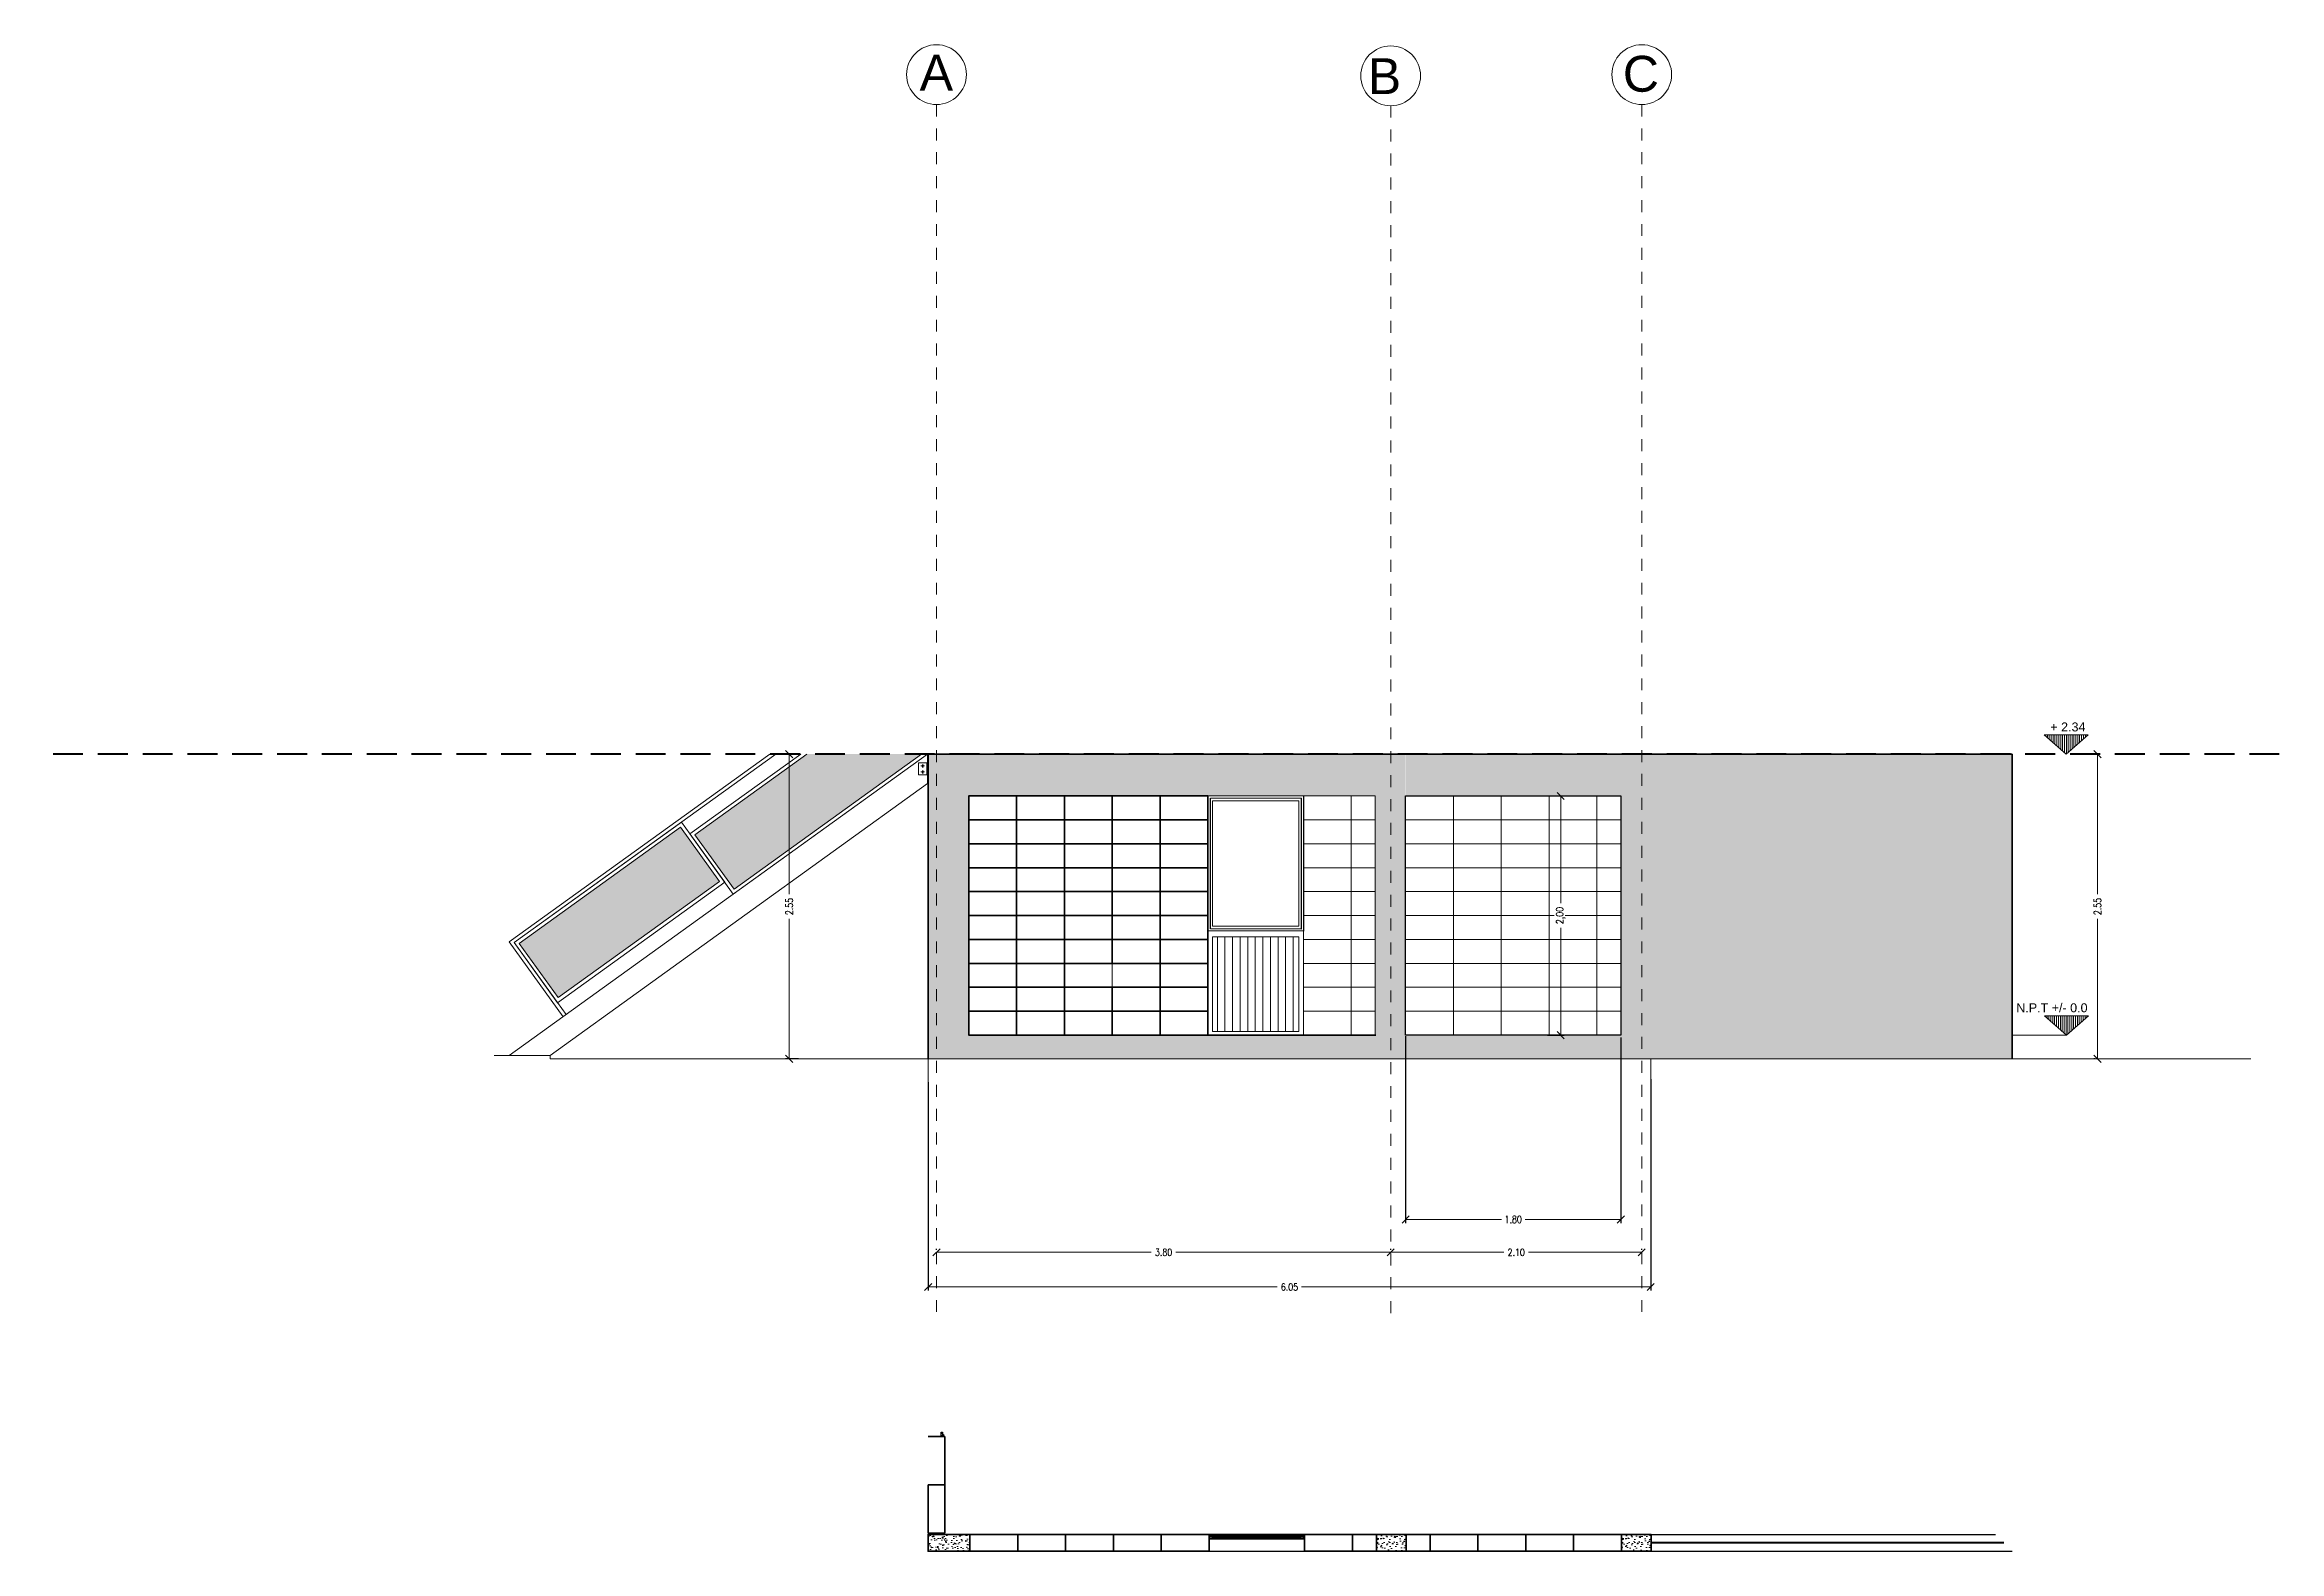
# Model space of a CAD drawing. Header units: inches. Extents: x 15 to 6535, y 214 to 4594.
# Drawn here: x 260.19 to 278.88, y 248.32 to 260.92 of the extents above; entities that cross this region are included whole.
import ezdxf

# ---------------------------------------------------------------- set-up
doc = ezdxf.new("R2010")
doc.units = ezdxf.units.IN
doc.header["$MEASUREMENT"] = 0
doc.linetypes.add('CENTER', pattern=[2, 1.25, -0.25, 0.25, -0.25])
doc.linetypes.add('HIDDEN', pattern=[0.375, 0.25, -0.125])
for name, color, linetype, lineweight in [('$0$A-GLAZ-FULL', 4, 'Continuous', 18), ('$1$A-FLOR-FTPT', 6, 'Continuous', 70), ('$1$A-FLOR-PATT', 8, 'Continuous', 18), ('$1$A-GLAZ-FULL', 4, 'Continuous', 25), ('$1$A-WALL-FULL', 7, 'Continuous', 35), ('A-ANNO-DIMS', 3, 'Continuous', 18), ('A-ANNO-SYMB', 3, 'Continuous', 18), ('A-ANNO-TEXT', 3, 'Continuous', 18), ('A-ELEV-MBE1', 7, 'Continuous', 13), ('A-ELEV-PATT', 8, 'Continuous', 13), ('A-SECT-MCUT', 7, 'Continuous', 35), ('A-SECT-PATT', 8, 'Continuous', 18), ('A-WALL-FULL', 7, 'Continuous', 35)]:
    doc.layers.add(name, color=color, linetype=linetype, lineweight=lineweight)
for name, color, linetype in [('$1$Layer1', 7, 'Continuous'), ('Layer1', 7, 'Continuous'), ('linee sezioni frecce', 5, 'Continuous')]:
    doc.layers.add(name, color=color, linetype=linetype)
doc.styles.add('E-ARIAL', font='Arial.ttf')
doc.styles.add('E-ROMANS', font='romans.shx', dxfattribs={"width": 0.8})
doc.dimstyles.new('E-0050_TICK_12', dxfattribs={"dimscale": 0.001, "dimtxt": 60, "dimasz": 60, "dimexe": 30, "dimexo": 20, "dimgap": 30, "dimtad": 0, "dimzin": 0, "dimdsep": 46, "dimtxsty": 'E-ROMANS', "dimblk": 'OBLIQUE', "dimcen": 30, "dimclrd": 256, "dimclre": 256, "dimclrt": 256, "dimadec": 0, "dimazin": 0, "dimtfac": 1, "dimtmove": 1, "dimatfit": 3, "dimldrblk": 'OPEN90', "dimfxl": 1, "dimtfill": 1, "dimtolj": 1, "dimtzin": 0, "dimlwd": -1, "dimarcsym": 0})

# ---------------------------------------------------------------- blocks, each defined once
blk = doc.blocks.new('_Oblique')
at = {"color": 0, "linetype": 'ByBlock', "lineweight": -2}
blk.add_line((-0.5, -0.5), (0.5, 0.5), dxfattribs=at)
blk = doc.blocks.new('*D17')
at = {"layer": 'A-ANNO-DIMS', "lineweight": -2, "transparency": 16777216}
for p, q in [((271.447, 250.842), (271.447, 250.852)), ((273.547, 250.842), (273.547, 250.852))]:
    blk.add_line(p, q, dxfattribs=at)
at = {"layer": 'A-ANNO-DIMS', "transparency": 16777216}
for p, q in [((271.447, 250.822), (272.394, 250.822)), ((273.547, 250.822), (272.6, 250.822))]:
    blk.add_line(p, q, dxfattribs=at)
at = {"layer": 'A-ANNO-DIMS', "transparency": 16777216, "xscale": 0.06, "yscale": 0.06, "zscale": 0.06, "rotation": 180}
blk.add_blockref('_Oblique', (271.447, 250.822), dxfattribs=at)
at = {"layer": 'A-ANNO-DIMS', "transparency": 16777216, "xscale": 0.06, "yscale": 0.06, "zscale": 0.06}
blk.add_blockref('_Oblique', (273.547, 250.822), dxfattribs=at)
at = {"layer": 'A-ANNO-DIMS', "transparency": 16777216, "insert": (272.497, 250.822), "char_height": 0.06, "attachment_point": 5, "style": 'E-ROMANS', "bg_fill": 3, "box_fill_scale": 1.25, "bg_fill_color": 256, "bg_fill_true_color": 13158600, "bg_fill_transparency": 0}
blk.add_mtext('\\A1;2.10', dxfattribs=at)
blk = doc.blocks.new('_Open90')
at = {"color": 0, "linetype": 'ByBlock', "lineweight": -2}
for p, q in [((0, 0), (-1, 0)), ((-0.5, 0.5), (0, 0)), ((0, 0), (-0.5, -0.5))]:
    blk.add_line(p, q, dxfattribs=at)
blk = doc.blocks.new('*D18')
at = {"layer": 'A-ANNO-DIMS', "lineweight": -2, "transparency": 16777216}
for p, q in [((267.647, 250.842), (267.647, 250.852)), ((271.447, 250.842), (271.447, 250.852))]:
    blk.add_line(p, q, dxfattribs=at)
at = {"layer": 'A-ANNO-DIMS', "transparency": 16777216}
for p, q in [((267.647, 250.822), (269.444, 250.822)), ((271.447, 250.822), (269.65, 250.822))]:
    blk.add_line(p, q, dxfattribs=at)
at = {"layer": 'A-ANNO-DIMS', "transparency": 16777216, "xscale": 0.06, "yscale": 0.06, "zscale": 0.06, "rotation": 180}
blk.add_blockref('_Oblique', (267.647, 250.822), dxfattribs=at)
at = {"layer": 'A-ANNO-DIMS', "transparency": 16777216, "xscale": 0.06, "yscale": 0.06, "zscale": 0.06}
blk.add_blockref('_Oblique', (271.447, 250.822), dxfattribs=at)
at = {"layer": 'A-ANNO-DIMS', "transparency": 16777216, "insert": (269.547, 250.822), "char_height": 0.06, "attachment_point": 5, "style": 'E-ROMANS', "bg_fill": 3, "box_fill_scale": 1.25, "bg_fill_color": 256, "bg_fill_true_color": 13158600, "bg_fill_transparency": 0}
blk.add_mtext('\\A1;3.80', dxfattribs=at)
blk = doc.blocks.new('*D19')
at = {"layer": 'A-ANNO-DIMS', "lineweight": -2, "transparency": 16777216}
for p, q in [((271.572, 252.629), (271.572, 251.067)), ((273.372, 252.619), (273.372, 251.067))]:
    blk.add_line(p, q, dxfattribs=at)
at = {"layer": 'A-ANNO-DIMS', "transparency": 16777216}
for p, q in [((271.572, 251.097), (272.373, 251.097)), ((273.372, 251.097), (272.572, 251.097))]:
    blk.add_line(p, q, dxfattribs=at)
at = {"layer": 'A-ANNO-DIMS', "transparency": 16777216, "xscale": 0.06, "yscale": 0.06, "zscale": 0.06, "rotation": 180}
blk.add_blockref('_Oblique', (271.572, 251.097), dxfattribs=at)
at = {"layer": 'A-ANNO-DIMS', "transparency": 16777216, "xscale": 0.06, "yscale": 0.06, "zscale": 0.06}
blk.add_blockref('_Oblique', (273.372, 251.097), dxfattribs=at)
at = {"layer": 'A-ANNO-DIMS', "transparency": 16777216, "insert": (272.472, 251.097), "char_height": 0.06, "attachment_point": 5, "style": 'E-ROMANS', "bg_fill": 3, "box_fill_scale": 1.25, "bg_fill_color": 256, "bg_fill_true_color": 13158600, "bg_fill_transparency": 0}
blk.add_mtext('\\A1;1.80', dxfattribs=at)
blk = doc.blocks.new('*D20')
at = {"layer": 'A-ANNO-DIMS', "lineweight": -2, "transparency": 16777216}
for p, q in [((267.577, 252.245), (267.577, 250.502)), ((273.622, 252.27), (273.622, 250.502))]:
    blk.add_line(p, q, dxfattribs=at)
at = {"layer": 'A-ANNO-DIMS', "transparency": 16777216}
for p, q in [((267.577, 250.532), (270.498, 250.532)), ((273.622, 250.532), (270.702, 250.532))]:
    blk.add_line(p, q, dxfattribs=at)
at = {"layer": 'A-ANNO-DIMS', "transparency": 16777216, "xscale": 0.06, "yscale": 0.06, "zscale": 0.06, "rotation": 180}
blk.add_blockref('_Oblique', (267.577, 250.532), dxfattribs=at)
at = {"layer": 'A-ANNO-DIMS', "transparency": 16777216, "xscale": 0.06, "yscale": 0.06, "zscale": 0.06}
blk.add_blockref('_Oblique', (273.622, 250.532), dxfattribs=at)
at = {"layer": 'A-ANNO-DIMS', "transparency": 16777216, "insert": (270.6, 250.532), "char_height": 0.06, "attachment_point": 5, "style": 'E-ROMANS', "bg_fill": 3, "box_fill_scale": 1.25, "bg_fill_color": 256, "bg_fill_true_color": 13158600, "bg_fill_transparency": 0}
blk.add_mtext('\\A1;6.05', dxfattribs=at)
blk = doc.blocks.new('*D21')
at = {"layer": 'A-ANNO-DIMS', "lineweight": -2, "transparency": 16777216}
for p, q in [((266.492, 254.989), (266.385, 254.989)), ((266.492, 252.44), (266.385, 252.44))]:
    blk.add_line(p, q, dxfattribs=at)
at = {"layer": 'A-ANNO-DIMS', "transparency": 16777216}
for p, q in [((266.415, 254.989), (266.415, 253.817)), ((266.415, 252.44), (266.415, 253.611))]:
    blk.add_line(p, q, dxfattribs=at)
at = {"layer": 'A-ANNO-DIMS', "transparency": 16777216, "xscale": 0.06, "yscale": 0.06, "zscale": 0.06}
for p, rotation in [((266.415, 254.989), 90), ((266.415, 252.44), 270)]:
    blk.add_blockref('_Oblique', p, dxfattribs=dict(at, rotation=rotation))
at = {"layer": 'A-ANNO-DIMS', "transparency": 16777216, "insert": (266.415, 253.714), "char_height": 0.06, "attachment_point": 5, "rotation": 90, "style": 'E-ROMANS', "bg_fill": 3, "box_fill_scale": 1.25, "bg_fill_color": 256, "bg_fill_true_color": 13158600, "bg_fill_transparency": 0}
blk.add_mtext('\\A1;2.55', dxfattribs=at)
blk = doc.blocks.new('*D22')
at = {"layer": 'A-ANNO-DIMS', "lineweight": -2, "transparency": 16777216}
for p, q in [((277.34, 254.989), (277.33, 254.989)), ((277.34, 252.44), (277.33, 252.44))]:
    blk.add_line(p, q, dxfattribs=at)
at = {"layer": 'A-ANNO-DIMS', "transparency": 16777216}
for p, q in [((277.36, 254.989), (277.36, 253.817)), ((277.36, 252.44), (277.36, 253.611))]:
    blk.add_line(p, q, dxfattribs=at)
at = {"layer": 'A-ANNO-DIMS', "transparency": 16777216, "xscale": 0.06, "yscale": 0.06, "zscale": 0.06}
for p, rotation in [((277.36, 254.989), 90), ((277.36, 252.44), 270)]:
    blk.add_blockref('_Oblique', p, dxfattribs=dict(at, rotation=rotation))
at = {"layer": 'A-ANNO-DIMS', "transparency": 16777216, "insert": (277.36, 253.714), "char_height": 0.06, "attachment_point": 5, "rotation": 90, "style": 'E-ROMANS', "bg_fill": 3, "box_fill_scale": 1.25, "bg_fill_color": 256, "bg_fill_true_color": 13158600, "bg_fill_transparency": 0}
blk.add_mtext('\\A1;2.55', dxfattribs=at)
blk = doc.blocks.new('*D23')
at = {"layer": 'A-ANNO-DIMS', "lineweight": -2, "transparency": 16777216}
for p, q in [((272.759, 254.639), (272.899, 254.639)), ((272.759, 252.639), (272.899, 252.639))]:
    blk.add_line(p, q, dxfattribs=at)
at = {"layer": 'A-ANNO-DIMS', "transparency": 16777216}
for p, q in [((272.869, 254.639), (272.869, 253.742)), ((272.869, 252.639), (272.869, 253.536))]:
    blk.add_line(p, q, dxfattribs=at)
at = {"layer": 'A-ANNO-DIMS', "transparency": 16777216, "xscale": 0.06, "yscale": 0.06, "zscale": 0.06}
for p, rotation in [((272.869, 254.639), 90), ((272.869, 252.639), 270)]:
    blk.add_blockref('_Oblique', p, dxfattribs=dict(at, rotation=rotation))
at = {"layer": 'A-ANNO-DIMS', "transparency": 16777216, "insert": (272.869, 253.639), "char_height": 0.06, "attachment_point": 5, "rotation": 90, "style": 'E-ROMANS', "bg_fill": 3, "box_fill_scale": 1.25, "bg_fill_color": 256, "bg_fill_true_color": 13158600, "bg_fill_transparency": 0}
blk.add_mtext('\\A1;2,00', dxfattribs=at)

msp = doc.modelspace()

# ---------------------------------------------------------------- hatches: boundary and pattern name
at = {"layer": '$1$A-FLOR-PATT'}
for points in [[(267.681, 249.299), (267.683, 249.299), (267.683, 249.284), (267.704, 249.284), (267.704, 249.299), (267.707, 249.299), (267.707, 249.282), (267.681, 249.282)], [(269.944, 248.452), (269.944, 248.449), (269.929, 248.449), (269.929, 248.428), (269.944, 248.428), (269.944, 248.426), (269.927, 248.426), (269.927, 248.452)], [(270.71, 248.452), (270.71, 248.449), (270.724, 248.449), (270.724, 248.428), (270.71, 248.428), (270.71, 248.426), (270.727, 248.426), (270.727, 248.452)]]:
    msp.add_hatch(color=256, dxfattribs=at).paths.add_polyline_path(points)
h = msp.add_hatch(dxfattribs=at)
h.set_pattern_fill('AR-CONC', color=256, scale=0.0005, angle=-90, style=0)
h.set_pattern_definition([(320, (354.72785, 215.04738), (-0.00796954, -0.091092334), [0.009525, -0.104775]), (265, (354.72785, 215.04738), (0.09552832, 0.01762141), [0.00762, -0.08382]), (10.451, (354.72719, 215.03979), (0.08755834, -0.07347125), [0.008095, -0.089045]), (316.1842, (354.75325, 215.04738), (-0.02102116, -0.13553952), [0.0142875, -0.1571625]), (6.6356, (354.7515, 215.03608), (0.12371278, -0.11870212), [0.0121425, -0.1335675]), (261.184, (354.75325, 215.04738), (0.12371256, -0.1187023), [0.01143, -0.12573]), (291, (354.7469, 215.03468), (-0.05113276, -0.07580744), [0.009525, -0.104775]), (236, (354.7469, 215.03468), (0.09209398, -0.03090101), [0.00762, -0.08382]), (341.4514, (354.74264, 215.02836), (0.04096143, -0.106708245), [0.008095, -0.089045]), (307.5, (354.72785, 215.047378), (0.04227752, -0.001544302), [0, -0.082804, 0, -0.08509, 0, -0.0841375]), (277.5, (354.72785, 215.047378), (0.050090287, -0.033409831), [0, -0.048514, 0, -0.080899, 0, -0.0320675]), (237.5, (354.72785, 215.0757), (-0.002864372, -0.067795298), [0, -0.03175, 0, -0.09906, 0, -0.131445]), (227.5, (354.72785, 215.0884), (0.012713246, -0.07406459), [0, -0.041275, 0, -0.065786, 0, -0.093345])])
h.paths.add_polyline_path([(267.577, 248.462), (267.577, 248.322), (267.927, 248.322), (267.927, 248.462)])
h = msp.add_hatch(dxfattribs=at)
h.set_pattern_fill('AR-CONC', color=256, scale=0.0005, angle=-90, style=0)
h.set_pattern_definition([(320, (354.72785, 230.05148), (-0.00796954, -0.091092334), [0.009525, -0.104775]), (265, (354.72785, 230.05148), (0.09552832, 0.01762141), [0.00762, -0.08382]), (10.451, (354.72719, 230.04389), (0.08755834, -0.07347125), [0.008095, -0.089045]), (316.1842, (354.75325, 230.05148), (-0.02102116, -0.13553952), [0.0142875, -0.1571625]), (6.6356, (354.7515, 230.04019), (0.12371278, -0.11870212), [0.0121425, -0.1335675]), (261.184, (354.75325, 230.05148), (0.12371256, -0.1187023), [0.01143, -0.12573]), (291, (354.7469, 230.03878), (-0.05113276, -0.07580744), [0.009525, -0.104775]), (236, (354.7469, 230.03878), (0.09209398, -0.03090101), [0.00762, -0.08382]), (341.4514, (354.74264, 230.032465), (0.04096143, -0.106708245), [0.008095, -0.089045]), (307.5, (354.72785, 230.051483), (0.04227752, -0.001544302), [0, -0.082804, 0, -0.08509, 0, -0.0841375]), (277.5, (354.72785, 230.051483), (0.050090287, -0.033409831), [0, -0.048514, 0, -0.080899, 0, -0.0320675]), (237.5, (354.72785, 230.079804), (-0.002864372, -0.067795298), [0, -0.03175, 0, -0.09906, 0, -0.131445]), (227.5, (354.72785, 230.092504), (0.012713246, -0.07406459), [0, -0.041275, 0, -0.065786, 0, -0.093345])])
h.paths.add_polyline_path([(271.577, 248.321), (271.577, 248.461), (271.327, 248.461), (271.327, 248.321)])
h = msp.add_hatch(dxfattribs=at)
h.set_pattern_fill('AR-CONC', color=256, scale=0.0005, angle=-90, style=0)
h.set_pattern_definition([(320, (356.77785, 230.05238), (-0.00796954, -0.091092334), [0.009525, -0.104775]), (265, (356.77785, 230.05238), (0.09552832, 0.01762141), [0.00762, -0.08382]), (10.451, (356.77719, 230.04479), (0.08755834, -0.07347125), [0.008095, -0.089045]), (316.1842, (356.80325, 230.05238), (-0.02102116, -0.13553952), [0.0142875, -0.1571625]), (6.6356, (356.8015, 230.04108), (0.12371278, -0.11870212), [0.0121425, -0.1335675]), (261.184, (356.80325, 230.05238), (0.12371256, -0.1187023), [0.01143, -0.12573]), (291, (356.7969, 230.03968), (-0.05113276, -0.07580744), [0.009525, -0.104775]), (236, (356.7969, 230.03968), (0.09209398, -0.03090101), [0.00762, -0.08382]), (341.4514, (356.79264, 230.03336), (0.04096143, -0.106708245), [0.008095, -0.089045]), (307.5, (356.77785, 230.052378), (0.04227752, -0.001544302), [0, -0.082804, 0, -0.08509, 0, -0.0841375]), (277.5, (356.77785, 230.052378), (0.050090287, -0.033409831), [0, -0.048514, 0, -0.080899, 0, -0.0320675]), (237.5, (356.77785, 230.0807), (-0.002864372, -0.067795298), [0, -0.03175, 0, -0.09906, 0, -0.131445]), (227.5, (356.77785, 230.0934), (0.012713246, -0.07406459), [0, -0.041275, 0, -0.065786, 0, -0.093345])])
h.paths.add_polyline_path([(273.627, 248.322), (273.627, 248.462), (273.377, 248.462), (273.377, 248.322)])
at = {"layer": 'A-ELEV-PATT'}
h = msp.add_hatch(dxfattribs=at)
h.set_pattern_fill('AR-CONC', color=256, scale=0.002, angle=360, style=0)
h.set_pattern_definition([(50, (252.23647, 200.66825), (0.3643693, -0.0318782), [0.0381, -0.4191]), (355, (252.23647, 200.66825), (-0.0704857, 0.3821133), [0.03048, -0.33528]), (100.451, (252.26684, 200.6656), (0.293885, 0.3502334), [0.03238, -0.35618]), (46.1842, (252.23647, 200.76985), (0.542158, -0.0840847), [0.05715, -0.62865]), (96.6356, (252.28165, 200.76284), (0.4748085, 0.494851), [0.04857, -0.53427]), (351.184, (252.2365, 200.76985), (0.474809, 0.49485), [0.04572, -0.50292]), (21, (252.28727, 200.74445), (0.3032298, -0.204531), [0.0381, -0.4191]), (326, (252.28727, 200.74445), (0.123604, 0.368376), [0.03048, -0.33528]), (71.4514, (252.31254, 200.7274), (0.426833, 0.1638457), [0.03238, -0.35618]), (37.5, (252.23647, 200.66825), (0.0061772, 0.16911008), [0, -0.331216, 0, -0.34036, 0, -0.33655]), (7.5, (252.23647, 200.66825), (0.1336393, 0.20036115), [0, -0.194056, 0, -0.323596, 0, -0.12827]), (327.5, (252.12319, 200.66825), (0.2711812, -0.0114575), [0, -0.127, 0, -0.39624, 0, -0.52578]), (317.5, (252.0724, 200.66825), (0.2962584, 0.050853), [0, -0.1651, 0, -0.263144, 0, -0.37338])])
h.paths.add_polyline_path([(267.577, 254.989), (267.576, 254.639), (267.917, 254.639), (267.917, 254.639), (267.577, 254.639), (267.577, 252.44), (276.647, 252.44), (276.647, 254.989), (271.572, 254.989), (271.572, 254.639), (273.372, 254.639), (273.372, 252.639), (271.572, 252.639), (271.575, 254.989)])
h.paths.add_polyline_path([(271.317, 254.639), (267.917, 254.639), (267.917, 252.639), (271.317, 252.639)], flags=16)
h = msp.add_hatch(dxfattribs=at)
h.set_pattern_fill('ANSI31', color=256, scale=0.02, angle=405, style=0)
h.set_pattern_definition([(90, (250.43856, 195.73878), (-0.0635, 4e-17), [])])
h.paths.add_polyline_path([(269.957, 252.67), (270.688, 252.67), (270.688, 252.871), (270.688, 253.46), (270.529, 253.46), (269.957, 253.46)])
at = {"layer": 'A-SECT-PATT'}
h = msp.add_hatch(dxfattribs=at)
h.set_pattern_fill('ANSI31', color=256, scale=0.005, angle=225, style=0)
h.set_pattern_definition([(270, (461.328958, 123.323074), (0.015875, -3e-17), [])])
h.paths.add_polyline_path([(277.282, 255.15), (277.098, 254.988), (276.914, 255.15)])
h = msp.add_hatch(dxfattribs=at)
h.set_pattern_fill('DOTS', color=256, scale=0.4, angle=362.9169, style=0)
h.set_pattern_definition([(2.91694, (246.329283, 274.212292), (0.011211598, 0.025603712), [0, -0.025])])
h.paths.add_polyline_path([(265.833, 253.923), (264.483, 252.952), (264.156, 253.406), (265.506, 254.378)])
h.paths.add_polyline_path([(267.521, 254.989), (266.562, 254.989), (265.626, 254.315), (265.953, 253.86)])

# ---------------------------------------------------------------- linework, layer by layer
at = {"layer": '$0$A-GLAZ-FULL', "color": 4}
for p, q in [((269.957, 254.599), (270.677, 254.599, 0)), ((269.957, 253.55), (269.957, 254.599)), ((270.677, 253.549), (270.677, 254.599, 0)), ((270.677, 253.549), (269.957, 253.55))]:
    msp.add_line(p, q, dxfattribs=at)
at = {"layer": '$1$A-FLOR-FTPT'}
msp.add_line((276.577, 248.392), (273.627, 248.392), dxfattribs=at)
at = {"layer": '$1$A-GLAZ-FULL'}
for p, q in [((267.681, 249.299), (267.683, 249.299)), ((267.683, 249.299), (267.683, 249.284)), ((267.683, 249.284), (267.704, 249.284)), ((267.687, 249.289), (267.687, 249.318)), ((267.687, 249.318), (267.691, 249.318)), ((267.687, 249.289), (267.7, 249.289)), ((267.691, 249.308), (267.696, 249.308)), ((267.696, 249.318), (267.7, 249.318)), ((267.7, 249.289), (267.7, 249.318)), ((267.704, 249.299), (267.707, 249.299)), ((267.707, 249.299), (267.707, 249.282)), ((269.927, 248.452), (270.727, 248.452)), ((269.927, 248.426), (270.727, 248.426)), ((269.944, 248.449), (269.929, 248.449)), ((269.934, 248.445), (269.963, 248.445)), ((269.934, 248.432), (269.963, 248.432)), ((269.944, 248.452), (269.944, 248.449)), ((269.944, 248.428), (269.944, 248.426)), ((270.727, 248.426), (269.944, 248.426)), ((269.953, 248.441), (270.696, 248.441)), ((269.953, 248.441), (269.953, 248.436)), ((269.953, 248.436), (270.696, 248.436)), ((269.963, 248.445), (269.963, 248.441)), ((269.963, 248.436), (269.963, 248.432)), ((270.715, 248.445), (270.686, 248.445)), ((270.686, 248.445), (270.686, 248.441)), ((270.686, 248.436), (270.686, 248.432)), ((270.715, 248.432), (270.686, 248.432)), ((270.696, 248.436), (270.696, 248.441)), ((270.715, 248.445), (270.715, 248.432))]:
    msp.add_line(p, q, dxfattribs=at)
at = {"layer": '$1$A-WALL-FULL'}
for p, q in [((267.577, 254.989), (267.577, 252.44)), ((276.647, 254.989), (276.647, 252.44)), ((267.717, 249.282), (267.577, 249.282)), ((267.717, 248.877), (267.717, 249.282)), ((267.717, 248.877), (267.577, 248.877)), ((267.577, 248.877), (267.577, 248.472)), ((267.577, 248.877), (267.717, 248.877)), ((267.717, 248.472), (267.717, 248.877)), ((267.577, 248.472), (267.717, 248.472)), ((267.927, 248.322), (267.927, 248.462)), ((267.927, 248.462), (268.327, 248.462)), ((268.327, 248.322), (268.327, 248.462)), ((268.327, 248.462), (268.727, 248.462)), ((268.327, 248.462), (268.327, 248.322)), ((268.727, 248.322), (268.727, 248.462)), ((268.727, 248.462), (269.127, 248.462)), ((268.727, 248.462), (268.727, 248.322)), ((269.127, 248.322), (269.127, 248.462)), ((269.127, 248.462), (269.527, 248.462)), ((269.127, 248.462), (269.127, 248.322)), ((269.527, 248.322), (269.527, 248.462)), ((269.527, 248.462), (269.927, 248.462)), ((269.527, 248.462), (269.527, 248.322)), ((269.927, 248.322), (269.927, 248.462)), ((269.927, 248.462), (269.927, 248.322)), ((270.727, 248.322), (270.727, 248.462)), ((270.727, 248.462), (271.127, 248.462)), ((270.727, 248.462), (270.727, 248.322)), ((271.127, 248.322), (271.127, 248.462)), ((271.127, 248.462), (271.327, 248.462)), ((271.127, 248.462), (271.127, 248.322)), ((271.327, 248.462), (271.327, 248.322)), ((271.577, 248.461), (271.777, 248.461)), ((271.577, 248.321), (271.577, 248.461)), ((271.777, 248.461), (271.777, 248.321)), ((271.777, 248.321), (271.777, 248.461)), ((271.777, 248.461), (272.177, 248.461)), ((271.777, 248.461), (272.177, 248.461)), ((271.777, 248.321), (271.777, 248.461)), ((272.177, 248.461), (272.177, 248.321)), ((272.177, 248.321), (272.177, 248.461)), ((272.177, 248.461), (272.577, 248.461)), ((272.177, 248.461), (272.577, 248.461)), ((272.177, 248.461), (272.177, 248.321)), ((272.177, 248.321), (272.177, 248.461)), ((272.577, 248.461), (272.577, 248.321)), ((272.577, 248.321), (272.577, 248.461)), ((272.577, 248.461), (272.977, 248.461)), ((272.577, 248.461), (272.977, 248.461)), ((272.577, 248.461), (272.577, 248.321)), ((272.577, 248.321), (272.577, 248.461)), ((272.977, 248.461), (272.977, 248.321)), ((272.977, 248.321), (272.977, 248.461)), ((272.977, 248.461), (273.377, 248.461)), ((272.977, 248.461), (273.377, 248.461)), ((272.977, 248.461), (272.977, 248.321)), ((272.977, 248.321), (272.977, 248.461)), ((273.377, 248.461), (273.377, 248.321)), ((268.327, 248.322), (267.927, 248.322)), ((268.727, 248.322), (268.327, 248.322)), ((269.127, 248.322), (268.727, 248.322)), ((269.527, 248.322), (269.127, 248.322)), ((269.927, 248.322), (269.527, 248.322)), ((270.327, 248.426), (269.927, 248.426)), ((270.727, 248.426), (270.327, 248.426)), ((271.127, 248.322), (270.727, 248.322)), ((271.327, 248.322), (271.127, 248.322)), ((271.777, 248.321), (271.577, 248.321)), ((272.177, 248.321), (271.777, 248.321)), ((272.177, 248.321), (271.777, 248.321)), ((272.577, 248.321), (272.177, 248.321)), ((272.577, 248.321), (272.177, 248.321)), ((272.977, 248.321), (272.577, 248.321)), ((272.977, 248.321), (272.577, 248.321)), ((273.377, 248.321), (272.977, 248.321)), ((273.377, 248.321), (272.977, 248.321))]:
    msp.add_line(p, q, dxfattribs=at)
for points in [[(267.927, 248.462), (267.927, 248.322), (267.577, 248.322), (267.577, 248.462)], [(271.577, 248.461), (271.577, 248.321), (271.327, 248.321), (271.327, 248.461)], [(273.627, 248.462), (273.627, 248.322), (273.377, 248.322), (273.377, 248.462)]]:
    msp.add_lwpolyline(points, close=True, dxfattribs=at)
at = {"layer": '$1$Layer1', "color": 251, "true_color": 0x636466}
for p, q in [((270.727, 248.462), (269.927, 248.462)), ((269.927, 248.322), (270.727, 248.322))]:
    msp.add_line(p, q, dxfattribs=at)
for p, q in [((267.572, 254.742), (267.577, 254.742)), ((273.627, 248.462), (276.507, 248.462)), ((273.627, 248.322), (276.647, 248.322))]:
    msp.add_line(p, q)
at = {"layer": 'A-ANNO-SYMB', "ltscale": 0.003}
for p, q in [((267.577, 252.44), (267.577, 252.19)), ((273.622, 252.44), (273.622, 252.19)), ((267.577, 252.265), (267.577, 252.115)), ((271.572, 252.34), (271.572, 252.115)), ((273.622, 252.265), (273.622, 252.115))]:
    msp.add_line(p, q, dxfattribs=at)
at = {"layer": 'A-ANNO-SYMB', "linetype": 'CENTER', "ltscale": 0.04}
for points in [[(267.647, 260.423), (267.647, 250.287)], [(273.547, 260.423), (273.547, 250.287)], [(271.447, 260.413), (271.447, 250.287)]]:
    msp.add_lwpolyline(points, dxfattribs=at)
at = {"layer": 'A-ANNO-SYMB'}
msp.add_lwpolyline([(277.098, 254.988), (277.282, 255.151), (276.914, 255.151)], close=True, dxfattribs=at)
for points in [[(273.622, 254.988), (273.622, 254.988), (274.075, 254.988), (274.075, 254.988)], [(276.647, 252.639), (276.647, 252.639), (277.101, 252.639), (277.101, 252.639)]]:
    msp.add_lwpolyline(points, dxfattribs=at)
for centre in [(267.647, 260.673), (271.447, 260.663), (273.547, 260.673)]:
    msp.add_circle(centre, 0.25, dxfattribs=at)
at = {"layer": 'A-ELEV-MBE1'}
for p, q in [((267.572, 254.989), (264.072, 252.469)), ((266.252, 254.989), (264.072, 253.42)), ((266.304, 254.989), (264.114, 253.413)), ((267.497, 254.915), (267.497, 254.815)), ((267.497, 254.915), (267.572, 254.915)), ((267.497, 254.815), (267.572, 254.815)), ((267.517, 254.89), (267.547, 254.89)), ((267.517, 254.84), (267.547, 254.84)), ((267.532, 254.875), (267.532, 254.905)), ((267.532, 254.855), (267.532, 254.825)), ((267.567, 254.915), (267.567, 254.815)), ((267.572, 254.742), (267.572, 254.989)), ((267.572, 254.742), (264.415, 252.469)), ((269.917, 254.639), (270.717, 254.639, 0)), ((269.938, 254.622), (270.7, 254.622, 0)), ((276.647, 254.639), (276.647, 252.44)), ((264.072, 253.42), (264.523, 252.793)), ((264.114, 253.413), (264.548, 252.811)), ((269.917, 253.46), (269.917, 252.67)), ((270.677, 253.46), (269.957, 253.46)), ((269.957, 253.46), (269.957, 252.67)), ((270.677, 253.46), (270.677, 252.67)), ((269.957, 252.67), (270.677, 252.67)), ((264.415, 252.469), (263.947, 252.469)), ((264.415, 252.469), (264.415, 252.44)), ((264.415, 252.44), (267.572, 252.44))]:
    msp.add_line(p, q, dxfattribs=at)
at = {"layer": 'A-ELEV-MBE1', "extrusion": (4.44089e-16, 5.03198e-31, -1)}
for p, q in [((270.539, 254.989), (271.339, 254.989)), ((270.564, 254.989), (271.314, 254.989)), ((270.564, 254.989), (271.314, 254.989)), ((270.564, 254.989), (271.314, 254.989))]:
    msp.add_line(p, q, dxfattribs=at)
at = {"layer": 'A-ELEV-MBE1'}
for points in [[(266.511, 254.989), (265.584, 254.322), (265.946, 253.818), (267.572, 254.989)], [(266.562, 254.989), (265.626, 254.315), (265.953, 253.86), (267.521, 254.989)], [(272.372, 254.439), (272.372, 254.239), (272.772, 254.239), (272.772, 254.439)], [(278.644, 252.44), (267.572, 252.44)]]:
    msp.add_lwpolyline(points, dxfattribs=at)
for points in [[(273.622, 254.989), (273.622, 254.989)], [(271.117, 254.639), (270.717, 254.639), (270.717, 254.439), (271.117, 254.439)], [(271.317, 254.639), (271.117, 254.639), (271.117, 254.439), (271.317, 254.439)], [(271.972, 254.639), (271.572, 254.639), (271.572, 254.439), (271.972, 254.439)], [(272.372, 254.639), (271.972, 254.639), (271.972, 254.439), (272.372, 254.439)], [(272.772, 254.639), (272.372, 254.639), (272.372, 254.439), (272.772, 254.439)], [(273.172, 254.639), (272.772, 254.639), (272.772, 254.439), (273.172, 254.439)], [(273.372, 254.639), (273.172, 254.639), (273.172, 254.439), (273.372, 254.439)], [(271.117, 254.439), (270.717, 254.439), (270.717, 254.239), (271.117, 254.239)], [(271.317, 254.439), (271.117, 254.439), (271.117, 254.239), (271.317, 254.239)], [(271.972, 254.439), (271.572, 254.439), (271.572, 254.239), (271.972, 254.239)], [(272.372, 254.439), (271.972, 254.439), (271.972, 254.239), (272.372, 254.239)], [(273.172, 254.439), (272.772, 254.439), (272.772, 254.239), (273.172, 254.239)], [(273.372, 254.439), (273.172, 254.439), (273.172, 254.239), (273.372, 254.239)], [(264.476, 252.91), (265.875, 253.917), (265.513, 254.42), (264.114, 253.413)], [(264.483, 252.952), (265.833, 253.923), (265.506, 254.378), (264.156, 253.406)], [(271.117, 254.239), (270.717, 254.239), (270.717, 254.039), (271.117, 254.039)], [(271.317, 254.239), (271.117, 254.239), (271.117, 254.039), (271.317, 254.039)], [(271.972, 254.239), (271.572, 254.239), (271.572, 254.039), (271.972, 254.039)], [(272.372, 254.239), (271.972, 254.239), (271.972, 254.039), (272.372, 254.039)], [(272.772, 254.239), (272.372, 254.239), (272.372, 254.039), (272.772, 254.039)], [(273.172, 254.239), (272.772, 254.239), (272.772, 254.039), (273.172, 254.039)], [(273.372, 254.239), (273.172, 254.239), (273.172, 254.039), (273.372, 254.039)], [(271.117, 254.039), (270.717, 254.039), (270.717, 253.839), (271.117, 253.839)], [(271.317, 254.039), (271.117, 254.039), (271.117, 253.839), (271.317, 253.839)], [(271.972, 254.039), (271.572, 254.039), (271.572, 253.839), (271.972, 253.839)], [(272.372, 254.039), (271.972, 254.039), (271.972, 253.839), (272.372, 253.839)], [(272.772, 254.039), (272.372, 254.039), (272.372, 253.839), (272.772, 253.839)], [(273.172, 254.039), (272.772, 254.039), (272.772, 253.839), (273.172, 253.839)], [(273.372, 254.039), (273.172, 254.039), (273.172, 253.839), (273.372, 253.839)], [(271.117, 253.839), (270.717, 253.839), (270.717, 253.639), (271.117, 253.639)], [(271.317, 253.839), (271.117, 253.839), (271.117, 253.639), (271.317, 253.639)], [(271.972, 253.839), (271.572, 253.839), (271.572, 253.639), (271.972, 253.639)], [(272.372, 253.839), (271.972, 253.839), (271.972, 253.639), (272.372, 253.639)], [(272.772, 253.839), (272.372, 253.839), (272.372, 253.639), (272.772, 253.639)], [(273.172, 253.839), (272.772, 253.839), (272.772, 253.639), (273.172, 253.639)], [(273.372, 253.839), (273.172, 253.839), (273.172, 253.639), (273.372, 253.639)], [(271.117, 253.639), (270.717, 253.639), (270.717, 253.439), (271.117, 253.439)], [(271.317, 253.639), (271.117, 253.639), (271.117, 253.439), (271.317, 253.439)], [(271.972, 253.639), (271.572, 253.639), (271.572, 253.439), (271.972, 253.439)], [(272.372, 253.639), (271.972, 253.639), (271.972, 253.439), (272.372, 253.439)], [(272.772, 253.639), (272.372, 253.639), (272.372, 253.439), (272.772, 253.439)], [(273.172, 253.639), (272.772, 253.639), (272.772, 253.439), (273.172, 253.439)], [(273.372, 253.639), (273.172, 253.639), (273.172, 253.439), (273.372, 253.439)], [(271.117, 253.439), (270.717, 253.439), (270.717, 253.239), (271.117, 253.239)], [(271.317, 253.439), (271.117, 253.439), (271.117, 253.239), (271.317, 253.239)], [(271.972, 253.439), (271.572, 253.439), (271.572, 253.239), (271.972, 253.239)], [(272.372, 253.439), (271.972, 253.439), (271.972, 253.239), (272.372, 253.239)], [(272.772, 253.439), (272.372, 253.439), (272.372, 253.239), (272.772, 253.239)], [(273.172, 253.439), (272.772, 253.439), (272.772, 253.239), (273.172, 253.239)], [(273.372, 253.439), (273.172, 253.439), (273.172, 253.239), (273.372, 253.239)], [(269.117, 253.239), (268.717, 253.239), (268.717, 253.039), (269.117, 253.039)], [(269.517, 253.239), (269.117, 253.239), (269.117, 253.039), (269.517, 253.039)], [(271.117, 253.239), (270.717, 253.239), (270.717, 253.039), (271.117, 253.039)], [(271.317, 253.239), (271.117, 253.239), (271.117, 253.039), (271.317, 253.039)], [(271.972, 253.239), (271.572, 253.239), (271.572, 253.039), (271.972, 253.039)], [(272.372, 253.239), (271.972, 253.239), (271.972, 253.039), (272.372, 253.039)], [(272.772, 253.239), (272.372, 253.239), (272.372, 253.039), (272.772, 253.039)], [(273.172, 253.239), (272.772, 253.239), (272.772, 253.039), (273.172, 253.039)], [(273.372, 253.239), (273.172, 253.239), (273.172, 253.039), (273.372, 253.039)], [(271.117, 253.039), (270.717, 253.039), (270.717, 252.839), (271.117, 252.839)], [(271.317, 253.039), (271.117, 253.039), (271.117, 252.839), (271.317, 252.839)], [(271.972, 253.039), (271.572, 253.039), (271.572, 252.839), (271.972, 252.839)], [(272.372, 253.039), (271.972, 253.039), (271.972, 252.839), (272.372, 252.839)], [(272.772, 253.039), (272.372, 253.039), (272.372, 252.839), (272.772, 252.839)], [(273.172, 253.039), (272.772, 253.039), (272.772, 252.839), (273.172, 252.839)], [(273.372, 253.039), (273.172, 253.039), (273.172, 252.839), (273.372, 252.839)], [(271.117, 252.839), (270.717, 252.839), (270.717, 252.639), (271.117, 252.639)], [(271.317, 252.839), (271.117, 252.839), (271.117, 252.639), (271.317, 252.639)], [(271.972, 252.839), (271.572, 252.839), (271.572, 252.639), (271.972, 252.639)], [(272.372, 252.839), (271.972, 252.839), (271.972, 252.639), (272.372, 252.639)], [(272.772, 252.839), (272.372, 252.839), (272.372, 252.639), (272.772, 252.639)], [(273.172, 252.839), (272.772, 252.839), (272.772, 252.639), (273.172, 252.639)], [(273.372, 252.839), (273.172, 252.839), (273.172, 252.639), (273.372, 252.639)]]:
    msp.add_lwpolyline(points, close=True, dxfattribs=at)
for centre in [(267.532, 254.89), (267.532, 254.84)]:
    msp.add_circle(centre, 0.005, dxfattribs=at)
at = {"layer": 'A-SECT-MCUT'}
msp.add_line((267.712, 254.989), (267.572, 254.989), dxfattribs=at)
msp.add_lwpolyline([(276.647, 254.989), (273.482, 254.989), (267.712, 254.989)], dxfattribs=at)
at = {"layer": 'A-WALL-FULL'}
msp.add_line((271.322, 252.639), (267.917, 252.639), dxfattribs=at)
for points in [[(268.317, 254.639), (267.917, 254.639), (267.917, 254.439), (268.317, 254.439)], [(268.717, 254.639), (268.317, 254.639), (268.317, 254.439), (268.717, 254.439)], [(269.117, 254.639), (268.717, 254.639), (268.717, 254.439), (269.117, 254.439)], [(269.517, 254.639), (269.117, 254.639), (269.117, 254.439), (269.517, 254.439)], [(269.917, 254.639), (269.517, 254.639), (269.517, 254.439), (269.917, 254.439)], [(268.317, 254.439), (267.917, 254.439), (267.917, 254.239), (268.317, 254.239)], [(268.717, 254.439), (268.317, 254.439), (268.317, 254.239), (268.717, 254.239)], [(269.117, 254.439), (268.717, 254.439), (268.717, 254.239), (269.117, 254.239)], [(269.517, 254.439), (269.117, 254.439), (269.117, 254.239), (269.517, 254.239)], [(269.917, 254.439), (269.517, 254.439), (269.517, 254.239), (269.917, 254.239)], [(268.317, 254.239), (267.917, 254.239), (267.917, 254.039), (268.317, 254.039)], [(268.717, 254.239), (268.317, 254.239), (268.317, 254.039), (268.717, 254.039)], [(269.117, 254.239), (268.717, 254.239), (268.717, 254.039), (269.117, 254.039)], [(269.517, 254.239), (269.117, 254.239), (269.117, 254.039), (269.517, 254.039)], [(269.917, 254.239), (269.517, 254.239), (269.517, 254.039), (269.917, 254.039)], [(268.317, 254.039), (267.917, 254.039), (267.917, 253.839), (268.317, 253.839)], [(268.717, 254.039), (268.317, 254.039), (268.317, 253.839), (268.717, 253.839)], [(269.117, 254.039), (268.717, 254.039), (268.717, 253.839), (269.117, 253.839)], [(269.517, 254.039), (269.117, 254.039), (269.117, 253.839), (269.517, 253.839)], [(269.917, 254.039), (269.517, 254.039), (269.517, 253.839), (269.917, 253.839)], [(268.317, 253.839), (267.917, 253.839), (267.917, 253.639), (268.317, 253.639)], [(268.717, 253.839), (268.317, 253.839), (268.317, 253.639), (268.717, 253.639)], [(269.117, 253.839), (268.717, 253.839), (268.717, 253.639), (269.117, 253.639)], [(269.517, 253.839), (269.117, 253.839), (269.117, 253.639), (269.517, 253.639)], [(269.917, 253.839), (269.517, 253.839), (269.517, 253.639), (269.917, 253.639)], [(268.317, 253.639), (267.917, 253.639), (267.917, 253.439), (268.317, 253.439)], [(268.717, 253.639), (268.317, 253.639), (268.317, 253.439), (268.717, 253.439)], [(269.117, 253.639), (268.717, 253.639), (268.717, 253.439), (269.117, 253.439)], [(269.517, 253.639), (269.117, 253.639), (269.117, 253.439), (269.517, 253.439)], [(269.917, 253.639), (269.517, 253.639), (269.517, 253.439), (269.917, 253.439)], [(268.317, 253.439), (267.917, 253.439), (267.917, 253.239), (268.317, 253.239)], [(268.717, 253.439), (268.317, 253.439), (268.317, 253.239), (268.717, 253.239)], [(269.117, 253.439), (268.717, 253.439), (268.717, 253.239), (269.117, 253.239)], [(269.517, 253.439), (269.117, 253.439), (269.117, 253.239), (269.517, 253.239)], [(269.917, 253.439), (269.517, 253.439), (269.517, 253.239), (269.917, 253.239)], [(268.317, 253.239), (267.917, 253.239), (267.917, 253.039), (268.317, 253.039)], [(268.717, 253.239), (268.317, 253.239), (268.317, 253.039), (268.717, 253.039)], [(269.917, 253.239), (269.517, 253.239), (269.517, 253.039), (269.917, 253.039)], [(268.317, 253.039), (267.917, 253.039), (267.917, 252.839), (268.317, 252.839)], [(268.717, 253.039), (268.317, 253.039), (268.317, 252.839), (268.717, 252.839)], [(269.117, 253.039), (268.717, 253.039), (268.717, 252.839), (269.117, 252.839)], [(269.517, 253.039), (269.117, 253.039), (269.117, 252.839), (269.517, 252.839)], [(269.917, 253.039), (269.517, 253.039), (269.517, 252.839), (269.917, 252.839)], [(268.317, 252.839), (267.917, 252.839), (267.917, 252.639), (268.317, 252.639)], [(268.717, 252.839), (268.317, 252.839), (268.317, 252.639), (268.717, 252.639)], [(269.517, 252.839), (269.117, 252.839), (269.117, 252.639), (269.517, 252.639)], [(269.917, 252.839), (269.517, 252.839), (269.517, 252.639), (269.917, 252.639)]]:
    msp.add_lwpolyline(points, close=True, dxfattribs=at)
at = {"layer": 'Layer1', "color": 7}
for p, q in [((269.938, 253.527), (269.938, 254.622)), ((270.7, 253.526), (270.7, 254.622, 0)), ((270.717, 254.639, 0), (270.717, 253.509, 0))]:
    msp.add_line(p, q, dxfattribs=at)
at = {"layer": 'Layer1', "color": 7, "true_color": 0xffffff}
for p, q in [((270.717, 253.509), (269.917, 253.51)), ((270.7, 253.526), (269.938, 253.527))]:
    msp.add_line(p, q, dxfattribs=at)
at = {"layer": 'linee sezioni frecce', "color": 7, "true_color": 0xffffff}
msp.add_line((269.917, 254.639), (269.917, 253.51), dxfattribs=at)

# ---------------------------------------------------------------- texts
at = {"layer": 'A-ANNO-TEXT', "style": 'E-ARIAL'}
for s, height, p in [('A', 0.3, (267.506, 260.54)), ('B', 0.3, (271.255, 260.51)), ('C', 0.3, (273.389, 260.53)), ('+ 2.34', 0.075, (276.965, 255.179))]:
    msp.add_text(s, height=height, dxfattribs=at).set_placement(p)

# ---------------------------------------------------------------- next in the draw order: dimensions: what is measured, and where the dimension line sits
at = {"layer": 'A-ANNO-DIMS'}
for base, p1, p2, angle, picture, middle in [((266.415, 252.44), (266.512, 254.989), (266.512, 252.44), 90, '*D21', (266.415, 253.714)), ((277.36, 252.44), (277.36, 254.989), (277.36, 252.44), 90, '*D22', (277.36, 253.714)), ((271.572, 251.097), (273.372, 252.639), (271.572, 252.649), 180, '*D19', (272.472, 251.097)), ((271.447, 250.822), (273.547, 250.822), (271.447, 250.822), 180, '*D17', (272.497, 250.822))]:
    dim = msp.add_linear_dim(base=base, p1=p1, p2=p2, angle=angle, dimstyle='E-0050_TICK_12', dxfattribs=at)
    dim.commit()
    dim.dimension.update_dxf_attribs({"geometry": picture, "text_midpoint": middle})

# ---------------------------------------------------------------- next in the draw order: hatches: boundary and pattern name
at = {"layer": 'A-SECT-PATT'}
h = msp.add_hatch(dxfattribs=at)
h.set_pattern_fill('ANSI31', color=256, scale=0.005, angle=225, style=0)
h.set_pattern_definition([(270, (461.32612, 120.973744), (0.015875, -3e-17), [])])
h.paths.add_polyline_path([(277.284, 252.801), (277.1, 252.639), (276.916, 252.801)])

# ---------------------------------------------------------------- next in the draw order: linework, layer by layer
at = {"layer": '$1$A-FLOR-FTPT', "linetype": 'HIDDEN'}
msp.add_line((278.881, 254.989), (260.186, 254.989), dxfattribs=at)
at = {"layer": 'A-ANNO-SYMB'}
msp.add_lwpolyline([(277.101, 252.639), (277.285, 252.801), (276.917, 252.801)], close=True, dxfattribs=at)

# ---------------------------------------------------------------- next in the draw order: texts
at = {"layer": 'A-ANNO-TEXT', "style": 'E-ARIAL'}
msp.add_text('N.P.T +/- 0.0', height=0.075, dxfattribs=at).set_placement((276.68, 252.83))

# ---------------------------------------------------------------- next in the draw order: dimensions: what is measured, and where the dimension line sits
at = {"layer": 'A-ANNO-DIMS'}
dim = msp.add_linear_dim(base=(272.869, 254.639), p1=(272.739, 252.639), p2=(272.739, 254.639), angle=90, text='2,00', dimstyle='E-0050_TICK_12', dxfattribs=at)
dim.commit()
dim.dimension.update_dxf_attribs({"geometry": '*D23', "text_midpoint": (272.869, 253.639)})
dim = msp.add_linear_dim(base=(267.647, 250.822), p1=(271.447, 250.822), p2=(267.647, 250.822), angle=180, dimstyle='E-0050_TICK_12', dxfattribs=at)
dim.commit()
dim.dimension.update_dxf_attribs({"geometry": '*D18', "text_midpoint": (269.547, 250.822)})

# ---------------------------------------------------------------- next in the draw order: linework, layer by layer
msp.add_lwpolyline([(271.572, 254.639), (273.372, 254.639), (273.372, 252.639), (271.572, 252.639)], close=True)

# ---------------------------------------------------------------- next in the draw order: dimensions: what is measured, and where the dimension line sits
dim = msp.add_linear_dim(base=(267.5769, 250.5316), p1=(273.6223, 252.2902), p2=(267.5769, 252.2645), angle=180, dimstyle='E-0050_TICK_12', dxfattribs=at)
dim.commit()
dim.dimension.update_dxf_attribs({"geometry": '*D20', "text_midpoint": (270.5996, 250.5316)})

doc.saveas('drawing.dxf')
